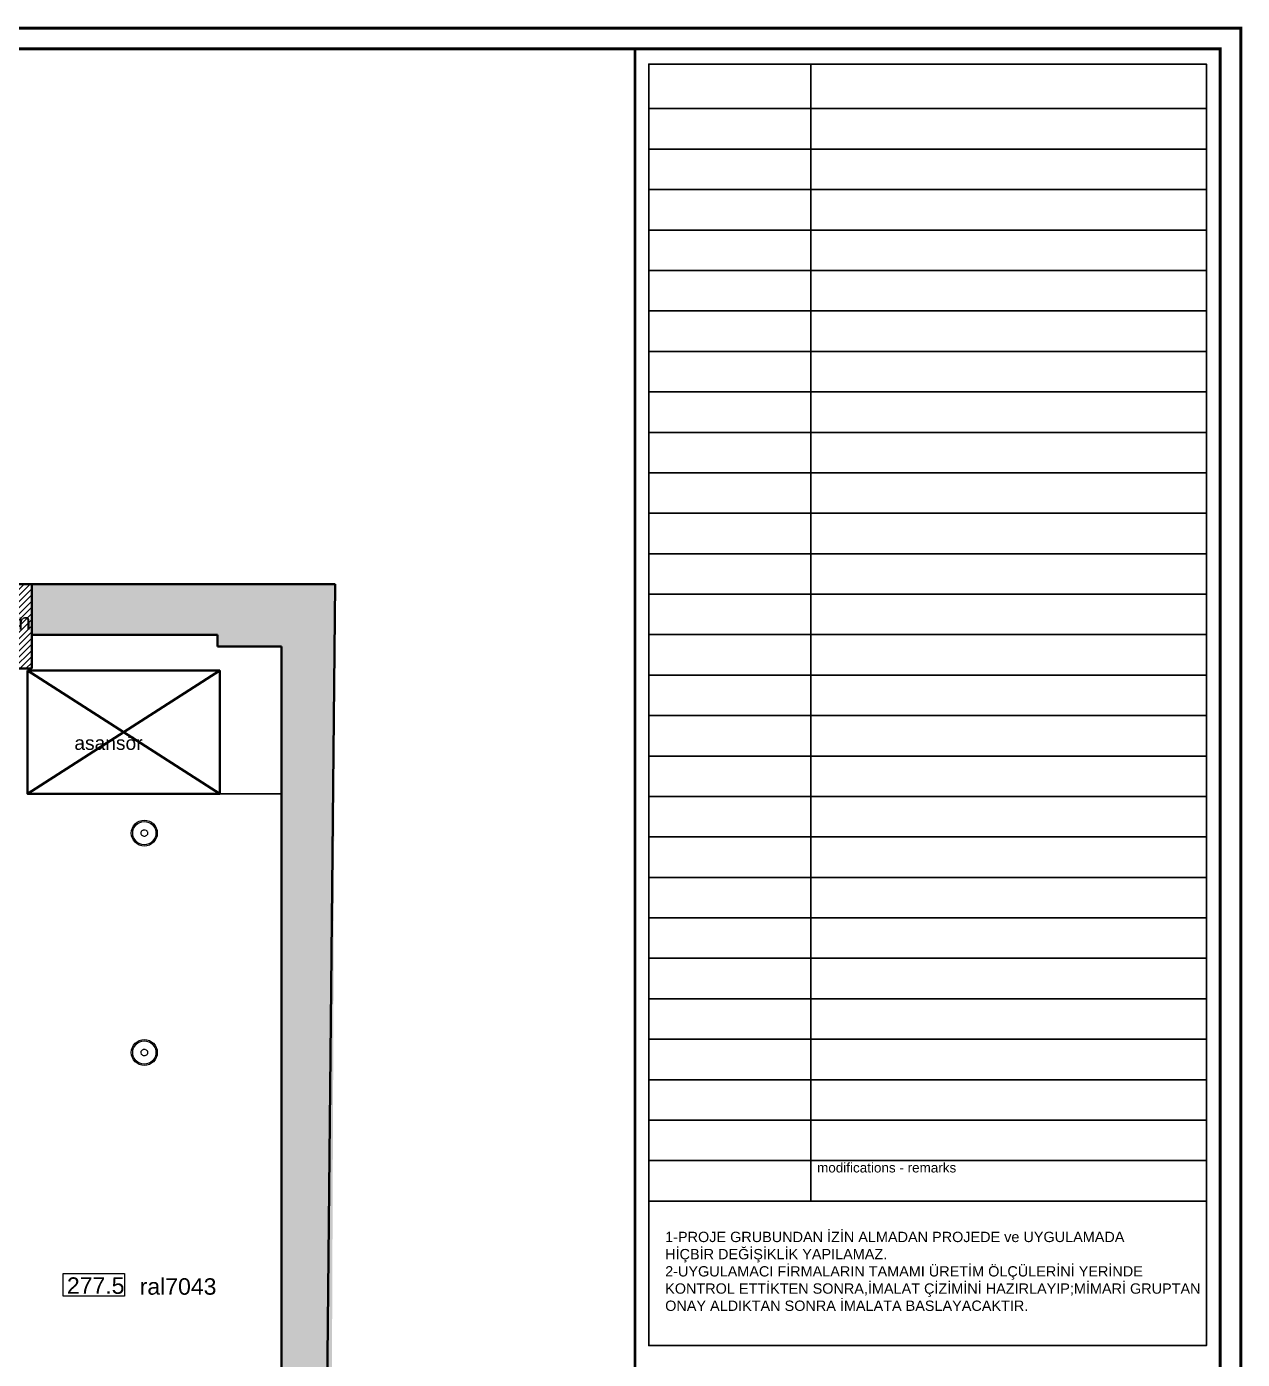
# Model space of a CAD drawing. Header units: millimetres. Extents: x 54215 to 67697, y 23496 to 56611.
# Drawn here: x 57664 to 58550, y 49163 to 50134 of the extents above; entities that cross this region are included whole.
import ezdxf

# ---------------------------------------------------------------- set-up
doc = ezdxf.new("R2010")
doc.units = ezdxf.units.MM
doc.linetypes.add('HIDDEN', pattern=[0.375, 0.25, -0.125])
for name, color, linetype, lineweight in [('- 0.09', 9, 'Continuous', 9), ('no3_duvar kaplama', 8, 'Continuous', 0), ('no3_duvar mevcut', 4, 'Continuous', 35), ('no3_tavan aydınlatma', 50, 'Continuous', 13), ('no3_yazı doseme', 152, 'Continuous', 0), ('t_yazı', 154, 'Continuous', 25)]:
    doc.layers.add(name, color=color, linetype=linetype, lineweight=lineweight)
doc.layers.add('0 rölöve', color=7, linetype='Continuous', true_color=0xf1380e)
doc.styles.add('AT-ARIAL', font='arial.ttf')
doc.styles.get("Standard").update_dxf_attribs({"font": 'arial.ttf'})

# ---------------------------------------------------------------- blocks, each defined once
blk = doc.blocks.new('giriş tavan planı')
at = {"layer": '- 0.09'}
h = blk.add_hatch(dxfattribs=at)
h.set_pattern_fill('ANSI31', color=256)
h.set_pattern_definition([(45, (57626.8874, 19235.8884), (-2.245064, 2.245064), [])])
h.paths.add_polyline_path([(58922.5, 20905.88), (58849.5, 20905.88), (58849.5, 20844.38), (58922.5, 20844.38)])
h.paths.add_polyline_path([(59608, 20901.38), (59534.5, 20901.38), (59534.5, 20839.88), (59608, 20839.88)])
h.paths.add_polyline_path([(60189.5, 20900.38), (60116, 20900.38), (60116, 20838.88), (60189.5, 20838.88)])
h.paths.add_polyline_path([(60186.5, 20112.88), (60113.5, 20112.88), (60113.5, 20051.38), (60186.5, 20051.38)])
h.paths.add_polyline_path([(59608, 20113.88), (59535, 20113.88), (59535, 20052.38), (59608, 20052.38)])
h.paths.add_polyline_path([(58922.5, 20107.88), (58849.5, 20107.88), (58849.5, 20046.38), (58922.5, 20046.38)])
at = {"layer": 'no3_duvar kaplama'}
h = blk.add_hatch(color=256, dxfattribs=at)
h.dxf.hatch_style = 1
h.paths.add_polyline_path([(58849.5, 20107.88), (58867.5, 20107.88), (58849.5, 20107.88), (58849.5, 20046.38), (58867.5, 20046.38), (60407.16, 20052.29), (60410.71, 20900.38), (58922.5, 20901.38), (58867.5, 20905.88), (58849.5, 20905.88), (58849.5, 20838.38), (58867.5, 20838.38), (58867.5, 20844.38), (58849.5, 20844.38), (58849.5, 20905.88), (58922.5, 20905.88), (58922.5, 20866.38), (59534.5, 20866.38), (59534.5, 20901.38), (59608, 20901.38), (59608, 20867.38), (60116, 20867.38), (60116, 20900.38), (60189.5, 20900.38), (60189.5, 20863.38), (60325, 20863.38), (60325, 20854.88), (60371.5, 20854.88), (60371.5, 20117.38), (60349.56, 20117.38), (60349.56, 20082.88), (60186.5, 20082.88), (60186.5, 20051.38), (60113.5, 20051.38), (60113.5, 20082.88), (59608, 20082.88), (59608, 20052.38), (59535, 20052.38), (59535, 20082.88), (58922.5, 20082.88), (58922.5, 20046.38), (58849.5, 20046.38)])
h.paths.add_polyline_path([(60371.5, 20229.28), (60371.5, 20205.99), (60383.73, 20205.99), (60383.73, 20229.28)], flags=17)
at = {"layer": '0 rölöve'}
blk.add_lwpolyline([(60186.5, 20837.38), (60186.5, 20747.38), (60371.5, 20747.38)], dxfattribs=at)
at = {"layer": 'no3_duvar mevcut'}
for p, q in [((60116, 20900.38), (60189.5, 20900.38)), ((60189.5, 20838.88), (60189.5, 20900.38)), ((60189.5, 20900.38), (60410.71, 20900.38)), ((60402.28, 20051.38), (60410.71, 20900.38)), ((60189.5, 20863.38), (60325, 20863.38)), ((60325, 20863.38), (60325, 20854.88)), ((60325, 20854.88), (60371.5, 20854.88)), ((60371.5, 20854.88), (60371.5, 20117.38)), ((60116, 20838.88), (60189.5, 20838.88)), ((60326.5, 20747.38), (60186.5, 20837.38)), ((60326.5, 20837.38), (60186.5, 20747.38))]:
    blk.add_line(p, q, dxfattribs=at)
blk.add_lwpolyline([(60186.5, 20837.38), (60326.5, 20837.38), (60326.5, 20747.38), (60186.5, 20747.38)], close=True, dxfattribs=at)
at = {"layer": '0 rölöve'}
blk.add_text('b.a. kolon', height=12, dxfattribs=at).set_placement((60116.3, 20867.07))
at = {"layer": 't_yazı', "insert": (60216.71, 20779.39), "char_height": 10, "width": 307.9126, "attachment_point": 7}
blk.add_mtext(' asansör', dxfattribs=at)
blk = doc.blocks.new('trimless')
at = {"layer": 'no3_tavan aydınlatma'}
for radius in [9.47, 8.47]:
    blk.add_circle((59001.69, 20349.59), radius, dxfattribs=at)
at = {"layer": 'no3_tavan aydınlatma', "linetype": 'HIDDEN'}
blk.add_circle((59001.69, 20349.59), 2.41, dxfattribs=at)

msp = doc.modelspace()

# ---------------------------------------------------------------- linework, layer by layer
at = {"color": 250}
for p, q in [((58235.631, 50106.994), (58235.632, 49277.949)), ((58117.558, 50074.454), (58523.959, 50074.454)), ((58117.558, 50044.954), (58523.959, 50044.954)), ((58117.558, 50015.454), (58523.959, 50015.454)), ((58117.558, 49985.954), (58523.96, 49985.954)), ((58117.558, 49956.454), (58523.96, 49956.454)), ((58117.558, 49926.953), (58523.96, 49926.953)), ((58117.558, 49897.453), (58523.96, 49897.453)), ((58117.558, 49867.953), (58523.96, 49867.953)), ((58117.558, 49838.453), (58523.96, 49838.453)), ((58117.558, 49808.952), (58523.96, 49808.952)), ((58117.558, 49779.452), (58523.96, 49779.452)), ((58117.558, 49749.952), (58523.96, 49749.952)), ((58117.558, 49720.452), (58523.96, 49720.452)), ((58117.558, 49690.952), (58523.96, 49690.952)), ((58117.558, 49661.451), (58523.96, 49661.451)), ((58117.558, 49631.951), (58523.96, 49631.951)), ((58117.558, 49602.451), (58523.96, 49602.451)), ((58117.558, 49572.951), (58523.96, 49572.951)), ((58117.558, 49543.45), (58523.96, 49543.45)), ((58117.558, 49513.95), (58523.96, 49513.95)), ((58117.558, 49484.45), (58523.96, 49484.45)), ((58117.558, 49454.95), (58523.96, 49454.95)), ((58117.558, 49425.45), (58523.96, 49425.45)), ((58117.558, 49395.949), (58523.96, 49395.949)), ((58117.558, 49366.449), (58523.96, 49366.449)), ((58117.558, 49336.949), (58523.96, 49336.949)), ((58117.558, 49307.449), (58523.96, 49307.449))]:
    msp.add_line(p, q, dxfattribs=at)
at = {"color": 252, "const_width": 2.135}
for points in [[(58549.046, 48333.18), (55059.324, 48333.18), (55059.324, 50133.18), (58549.046, 50133.18), (58549.046, 48994.132, -0.4142136), (58523.96, 48969.046), (58145.153, 48969.046, 0.4142136), (58135.119, 48959.011), (58135.119, 48715.173, 0.4142136), (58145.153, 48705.139), (58523.96, 48705.139, -0.4142136), (58549.046, 48680.052), (58549.046, 48333.18)], [(58533.994, 48994.132, -0.4142136), (58523.96, 48984.097), (58145.153, 48984.097, 0.4142136), (58120.067, 48959.011), (58120.067, 48715.173, 0.4142136), (58145.153, 48690.087), (58523.96, 48690.087, -0.4142136), (58533.994, 48680.052), (58533.994, 48348.232), (55074.376, 48348.232), (55074.376, 50118.129), (58533.994, 50118.129), (58533.994, 48994.132)]]:
    msp.add_lwpolyline(points, format="xyb", dxfattribs=at)
msp.add_lwpolyline([(58107.524, 48348.232), (58107.524, 50118.129)], dxfattribs=at)
at = {"color": 250}
msp.add_lwpolyline([(58523.96, 49277.949), (58117.558, 49277.949), (58117.558, 50106.994), (58523.959, 50106.994)], close=True, dxfattribs=at)
msp.add_lwpolyline([(58117.558, 49277.949), (58117.558, 49172.585), (58523.96, 49172.585), (58523.96, 49277.949)], dxfattribs=at)
at = {"layer": 'no3_yazı doseme'}
msp.add_lwpolyline([(57690.754, 49225.196), (57735.378, 49225.196), (57735.378, 49208.603), (57690.754, 49208.603)], close=True, dxfattribs=at)

# ---------------------------------------------------------------- block references
for name, p in [('giriş tavan planı', (-2521.664, 28827.404)), ('trimless', (-1251.79, 29196.682)), ('trimless', (-1251.79, 29036.682))]:
    msp.add_blockref(name, p)

# ---------------------------------------------------------------- texts
at = {"color": 250, "insert": (58129.486, 49226.668), "char_height": 7.52595, "width": 517.45576, "attachment_point": 4}
msp.add_mtext('1-PROJE GRUBUNDAN İZİN ALMADAN PROJEDE ve UYGULAMADA\\PHİÇBİR DEĞİŞİKLİK YAPILAMAZ.\\P2-UYGULAMACI FİRMALARIN TAMAMI ÜRETİM ÖLÇÜLERİNİ YERİNDE \\PKONTROL ETTİKTEN SONRA,İMALAT ÇİZİMİNİ HAZIRLAYIP;MİMARİ GRUPTAN\\PONAY ALDIKTAN SONRA İMALATA BASLAYACAKTIR.', dxfattribs=at)
at = {"layer": 'no3_yazı doseme', "char_height": 12, "width": 504.19368, "attachment_point": 1}
for s, insert in [('277.5', (57693.479, 49222.347)), ('ral7043', (57746.543, 49221.673))]:
    msp.add_mtext(s, dxfattribs=dict(at, insert=insert))
at = {"layer": 't_yazı', "color": 252, "insert": (58240.194, 49305.838), "char_height": 7.02422, "width": 149.98671, "attachment_point": 1, "style": 'AT-ARIAL'}
msp.add_mtext('modifications - remarks', dxfattribs=at)

doc.saveas('drawing.dxf')
